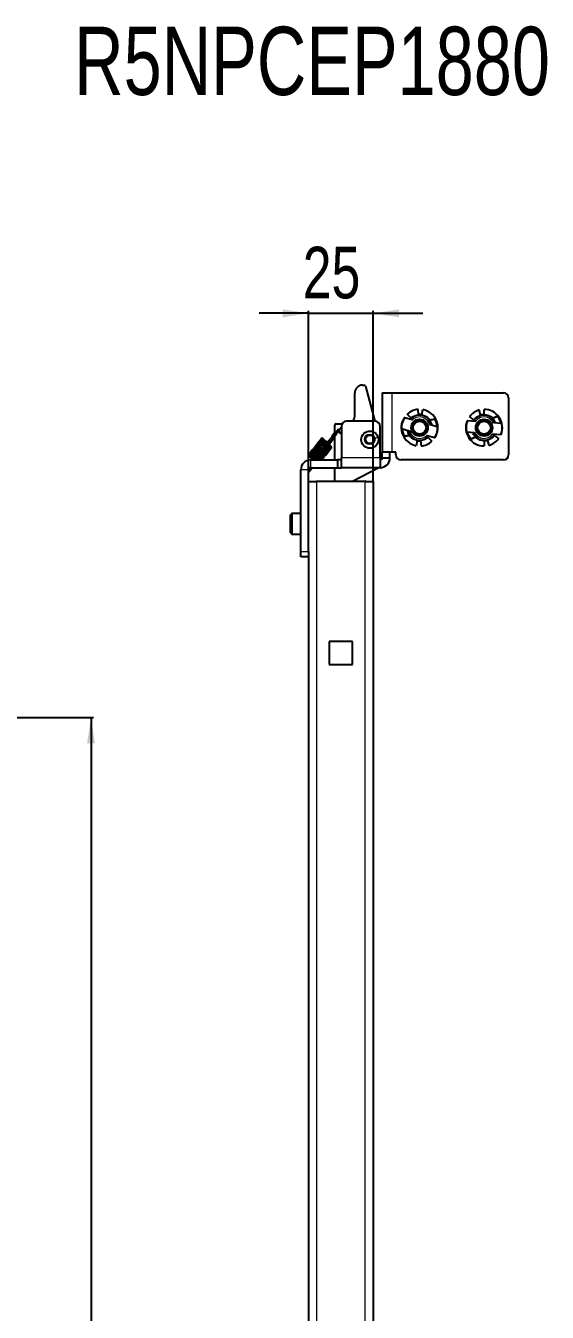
# Model space of a CAD drawing. Header units: millimetres. Extents: x -827 to 1057, y -90 to 1990.
# Drawn here: x 9.8 to 211.9, y 1491 to 1989.5 of the extents above; entities that cross this region are included whole.
import ezdxf

# ---------------------------------------------------------------- set-up
doc = ezdxf.new("R2010")
doc.units = ezdxf.units.MM
doc.layers.add('FORMAT', color=7, linetype='Continuous')
doc.styles.add('SLDTEXTSTYLE0', font='TXT', dxfattribs={"width": 0.75})
doc.dimstyles.new('SLDDIMSTYLE0', dxfattribs={"dimtxt": 20, "dimasz": 10, "dimexe": 0, "dimexo": 0.0625, "dimgap": 5, "dimtad": 2, "dimdec": 1, "dimrnd": 1e-09, "dimzin": 12, "dimdsep": 46, "dimtxsty": 'SLDTEXTSTYLE0', "dimsah": 1, "dimcen": 0.09, "dimadec": 0, "dimazin": 3, "dimtfac": 1, "dimtofl": 0, "dimtmove": 0, "dimatfit": 3, "dimfxl": 0, "dimfrac": 2, "dimtolj": 1, "dimtzin": 12, "dimarcsym": 0})
doc.dimstyles.new('SLDDIMSTYLE1', dxfattribs={"dimtxt": 20, "dimasz": 10, "dimexe": 0, "dimexo": 0.0625, "dimgap": 5, "dimtad": 2, "dimdec": 1, "dimrnd": 1e-09, "dimzin": 12, "dimdsep": 46, "dimtxsty": 'SLDTEXTSTYLE0', "dimsah": 1, "dimcen": 0.09, "dimadec": 0, "dimazin": 3, "dimtfac": 1, "dimtmove": 0, "dimatfit": 0, "dimfxl": 0, "dimfrac": 2, "dimtolj": 1, "dimtzin": 12, "dimarcsym": 0})

# ---------------------------------------------------------------- blocks, each defined once
blk = doc.blocks.new('_D_2')
at = {"layer": 'FORMAT'}
for p, q in [((-47.54, 1721.47), (36.1, 1721.47)), ((35.1, 1721.47), (35.1, 221.47)), ((-47.54, 221.47), (36.1, 221.47))]:
    blk.add_line(p, q, dxfattribs=at)
for points in [[(35.1, 1721.47), (33.57, 1711.47), (36.64, 1711.47)], [(35.1, 221.47), (36.64, 231.47), (33.57, 231.47)]]:
    blk.add_solid(points, dxfattribs=at)
at = {"layer": 'FORMAT', "insert": (9.32, 941.92), "char_height": 20, "attachment_point": 1, "rotation": 90, "style": 'SLDTEXTSTYLE0'}
blk.add_mtext('1500', dxfattribs=at)
blk = doc.blocks.new('_D_6')
at = {"layer": 'FORMAT'}
for p, q in [((119.44, 1878.09), (100.21, 1878.09)), ((119.44, 1812.98), (119.44, 1879.09)), ((119.44, 1878.09), (144.44, 1878.09)), ((144.44, 1812.98), (144.44, 1879.09)), ((144.44, 1878.09), (163.68, 1878.09))]:
    blk.add_line(p, q, dxfattribs=at)
for points in [[(119.44, 1878.09), (109.44, 1879.63), (109.44, 1876.55)], [(144.44, 1878.09), (154.44, 1876.55), (154.44, 1879.63)]]:
    blk.add_solid(points, dxfattribs=at)
at = {"layer": 'FORMAT', "insert": (117.17, 1903.87), "char_height": 20, "attachment_point": 1, "style": 'SLDTEXTSTYLE0'}
blk.add_mtext('25', dxfattribs=at)

msp = doc.modelspace()

# ---------------------------------------------------------------- linework, layer by layer
at = {"color": 7, "linetype": 'Continuous', "lineweight": 25}
for p, q in [((140.33, 1850.27), (140.95, 1850.27)), ((141.43, 1849.9), (145.1, 1836.27)), ((137.33, 1838.27), (137.33, 1847.27)), ((147.94, 1847.27), (147.94, 1824.27)), ((147.94, 1847.27), (151.74, 1847.27)), ((151.74, 1847.27), (194.94, 1847.27)), ((196.94, 1845.27), (196.94, 1823.27)), ((162.04, 1838.87), (161.88, 1840.85)), ((163.37, 1838.8), (163.74, 1840.75)), ((186.1, 1838.71), (185.58, 1840.62)), ((187.43, 1838.88), (187.42, 1840.87)), ((129.64, 1831.6), (129.64, 1834.77)), ((130.14, 1835.27), (132.41, 1835.27)), ((145.14, 1836.27), (134.14, 1836.27)), ((156.61, 1837.56), (156.49, 1837.64)), ((159.57, 1836.77), (156.56, 1837.57)), ((159.06, 1837.52), (157.69, 1839.05)), ((158.76, 1836.98), (159.2, 1837.38)), ((159.06, 1837.52), (159.2, 1837.38)), ((159.2, 1837.38), (159.67, 1836.86)), ((159.53, 1837), (159.34, 1836.83)), ((163.32, 1838.83), (162.09, 1838.89)), ((166.05, 1837.02), (165.53, 1836.55)), ((165.82, 1836.48), (165.62, 1836.44)), ((165.64, 1836.65), (165.69, 1836.66)), ((166.2, 1837.15), (166.05, 1837.02)), ((166.2, 1837.15), (166.47, 1836.83)), ((166.21, 1836.77), (168.51, 1837.26)), ((168.41, 1837.04), (166.34, 1836.59)), ((169.44, 1834.13), (166.43, 1834.93)), ((167.08, 1835.19), (166.6, 1835.05)), ((168.41, 1837.04), (168.51, 1837.26)), ((181.01, 1836.41), (180.87, 1836.46)), ((184.07, 1836.18), (180.96, 1836.41)), ((183.43, 1836.83), (181.8, 1838.07)), ((183.23, 1836.24), (183.59, 1836.71)), ((183.43, 1836.83), (183.59, 1836.71)), ((183.59, 1836.71), (184.14, 1836.29)), ((183.98, 1836.41), (183.83, 1836.2)), ((184.07, 1836.34), (183.92, 1836.19)), ((187.37, 1838.91), (186.15, 1838.74)), ((190.38, 1837.63), (189.96, 1837.07)), ((190.05, 1837.19), (190.1, 1837.21)), ((190.25, 1837.06), (190.07, 1836.99)), ((190.5, 1837.79), (190.38, 1837.63)), ((190.5, 1837.79), (190.83, 1837.52)), ((190.59, 1837.42), (192.76, 1838.33)), ((192.7, 1838.09), (190.74, 1837.27)), ((194.25, 1835.42), (191.14, 1835.65)), ((191.74, 1836.03), (191.3, 1835.8)), ((192.7, 1838.09), (192.76, 1838.33)), ((129.8, 1831.79), (127.01, 1828.26)), ((127.48, 1827.89), (130.27, 1831.42)), ((127.62, 1827.58), (129.64, 1830.31)), ((129.64, 1831.91), (128.43, 1830.37)), ((129.64, 1821.27), (129.64, 1830.63)), ((130.27, 1831.42), (130.27, 1831.42)), ((132.14, 1834.27), (132.14, 1822.07)), ((147.14, 1822.07), (147.14, 1834.27)), ((155.45, 1833.42), (158.46, 1832.61)), ((158.67, 1830.77), (156.38, 1830.28)), ((156.38, 1830.28), (156.48, 1830.51)), ((156.48, 1830.51), (158.55, 1830.95)), ((157.81, 1832.35), (158.28, 1832.5)), ((158.69, 1830.39), (158.42, 1830.72)), ((158.69, 1830.39), (158.84, 1830.53)), ((158.84, 1830.53), (159.36, 1830.99)), ((159.07, 1831.06), (159.27, 1831.1)), ((159.25, 1830.89), (159.2, 1830.88)), ((165.69, 1830.17), (165.22, 1830.69)), ((165.32, 1830.78), (168.32, 1829.97)), ((165.36, 1830.54), (165.55, 1830.72)), ((166.13, 1830.56), (165.69, 1830.17)), ((165.82, 1830.02), (165.69, 1830.17)), ((165.82, 1830.02), (167.2, 1828.5)), ((168.28, 1829.98), (168.4, 1829.91)), ((180.64, 1832.13), (183.74, 1831.89)), ((184.3, 1830.12), (182.13, 1829.22)), ((182.19, 1829.46), (184.14, 1830.28)), ((183.15, 1831.52), (183.59, 1831.75)), ((184.38, 1829.75), (184.06, 1830.02)), ((184.38, 1829.75), (184.51, 1829.91)), ((184.51, 1829.91), (184.93, 1830.47)), ((184.64, 1830.48), (184.82, 1830.56)), ((184.84, 1830.35), (184.79, 1830.33)), ((191.3, 1830.83), (190.75, 1831.26)), ((190.82, 1831.36), (193.93, 1831.13)), ((190.82, 1831.2), (190.97, 1831.35)), ((190.91, 1831.14), (191.06, 1831.34)), ((191.66, 1831.3), (191.3, 1830.83)), ((191.46, 1830.71), (191.3, 1830.83)), ((191.46, 1830.71), (193.09, 1829.47)), ((193.88, 1831.13), (194.01, 1831.08)), ((121.12, 1825.11), (121.17, 1825.06)), ((121.52, 1825.62), (121.57, 1825.57)), ((121.97, 1826.51), (121.92, 1826.47)), ((121.92, 1826.14), (121.97, 1826.08)), ((122.2, 1825.08), (122.19, 1825.2)), ((125.89, 1828.13), (126.28, 1827.82)), ((126.65, 1828.29), (126.26, 1828.6)), ((126.28, 1827.82), (126.36, 1827.76)), ((126.73, 1828.23), (126.65, 1828.29)), ((127.01, 1828.26), (127.01, 1828.26)), ((161.51, 1828.74), (161.15, 1826.79)), ((161.56, 1828.71), (162.79, 1828.65)), ((162.85, 1828.68), (163, 1826.69)), ((182.13, 1829.22), (182.19, 1829.46)), ((187.46, 1828.66), (187.47, 1826.67)), ((187.52, 1828.64), (188.74, 1828.8)), ((188.79, 1828.84), (189.31, 1826.92)), ((119.51, 1823.07), (119.55, 1823.02)), ((119.83, 1822.5), (119.87, 1822.46)), ((119.91, 1823.58), (119.96, 1823.53)), ((120.24, 1821.27), (130.64, 1821.27)), ((120.31, 1824.09), (120.36, 1824.04)), ((120.6, 1823.01), (120.59, 1823.16)), ((120.72, 1824.6), (120.76, 1824.55)), ((120.75, 1821.94), (121.13, 1821.63)), ((121, 1823.53), (120.99, 1823.67)), ((121.12, 1821.41), (121.25, 1821.31)), ((121.13, 1821.63), (121.21, 1821.57)), ((121.25, 1821.29), (121.23, 1821.27)), ((121.4, 1824.05), (121.39, 1824.18)), ((121.8, 1824.56), (121.79, 1824.69)), ((121.86, 1821.27), (121.88, 1821.43)), ((130.64, 1821.27), (130.64, 1818.27)), ((132.14, 1821.27), (130.64, 1821.27)), ((132.14, 1818.27), (132.14, 1822.07)), ((147.14, 1822.07), (147.14, 1818.27)), ((151.74, 1824.27), (147.94, 1824.27)), ((147.94, 1822.07), (147.94, 1824.27)), ((147.94, 1822.07), (150.94, 1822.07)), ((150.94, 1822.07), (150.94, 1824.27)), ((153.24, 1824.27), (151.74, 1824.27)), ((153.24, 1823.27), (153.24, 1824.27)), ((194.94, 1821.27), (155.24, 1821.27)), ((116.44, 1785.77), (116.44, 1817.47)), ((119.44, 1785.77), (119.44, 1817.47)), ((119.44, 1816.51), (119.56, 1816.66)), ((119.97, 1818.22), (119.45, 1817.52)), ((119.51, 1817.79), (119.77, 1818.11)), ((119.56, 1816.66), (120.75, 1818.26)), ((119.56, 1816.66), (119.56, 1816.66)), ((120.24, 1818.27), (130.64, 1818.27)), ((129.64, 1812.97), (129.64, 1818.27)), ((130.64, 1818.27), (132.14, 1818.27)), ((147.14, 1818.27), (132.14, 1818.27)), ((146.64, 1818.27), (136.41, 1812.97)), ((119.44, 1812.97), (122.54, 1812.97)), ((122.54, 1812.98), (122.3, 1812.97)), ((122.54, 1812.98), (129.64, 1812.98)), ((141.34, 1812.97), (122.54, 1812.97)), ((136.43, 1812.98), (141.34, 1812.98)), ((141.34, 1812.97), (144.44, 1812.97)), ((144.44, 1812.97), (144.44, 141.35)), ((112.94, 1800.47), (112.44, 1799.97)), ((112.44, 1792.97), (112.44, 1799.97)), ((116.44, 1800.47), (112.94, 1800.47)), ((112.94, 1800.47), (112.94, 1792.47)), ((112.44, 1792.97), (112.94, 1792.47)), ((112.94, 1792.47), (116.44, 1792.47)), ((116.44, 1783.77), (116.44, 1785.77)), ((119.44, 1785.77), (119.44, 1783.77)), ((119.44, 1783.77), (116.44, 1783.77)), ((119.44, 1783.77), (119.44, 148.97)), ((136.44, 1750.97), (127.44, 1750.97)), ((127.44, 1750.97), (127.44, 1741.97)), ((136.44, 1741.97), (136.44, 1750.97)), ((127.44, 1741.97), (136.44, 1741.97))]:
    msp.add_line(p, q, dxfattribs=at)
at = {"color": 8, "linetype": 'Continuous', "lineweight": 18}
for p, q in [((151.74, 1847.27), (151.74, 1824.27)), ((129.8, 1831.79), (129.8, 1831.79)), ((145, 1829.7), (146.31, 1830.11)), ((120.24, 1818.27), (120.24, 1821.27)), ((147.14, 1822.07), (132.14, 1822.07)), ((119.44, 1817.47), (116.44, 1817.47)), ((122.54, 1812.97), (122.54, 1812.98)), ((122.54, 1812.97), (122.54, 153.6)), ((141.34, 1812.97), (141.34, 1812.98)), ((141.34, 138.45), (141.34, 1812.97)), ((116.44, 1785.77), (119.44, 1785.77))]:
    msp.add_line(p, q, dxfattribs=at)
at = {"color": 7, "linetype": 'Continuous', "lineweight": 25, "flags": 128}
for points in [[(125.89, 1828.13), (125.89, 1828.16), (125.91, 1828.22), (125.96, 1828.3), (126.03, 1828.4), (126.1, 1828.48), (126.17, 1828.55), (126.23, 1828.59), (126.26, 1828.6), (126.26, 1828.6)], [(120.74, 1818.27), (120.75, 1818.27), (120.73, 1818.27)]]:
    msp.add_lwpolyline(points, dxfattribs=at)
at = {"color": 8, "linetype": 'Continuous', "lineweight": 18, "flags": 128}
for points in [[(126.28, 1827.82), (126.28, 1827.82), (126.3, 1827.83), (126.34, 1827.88), (126.4, 1827.96), (126.47, 1828.05), (126.54, 1828.14), (126.6, 1828.22), (126.64, 1828.27), (126.65, 1828.29)], [(121.25, 1821.29), (121.25, 1821.29), (121.27, 1821.27)]]:
    msp.add_lwpolyline(points, dxfattribs=at)
at = {"color": 7, "linetype": 'Continuous', "lineweight": 25}
for centre, radius in [((162.44, 1833.77), 3.25), ((162.44, 1833.77), 3), ((162.44, 1833.77), 2.5), ((187.44, 1833.77), 3.25), ((187.44, 1833.77), 3), ((187.44, 1833.77), 2.5), ((143.16, 1829.12), 3.3), ((143.14, 1829.27), 1.9), ((143.14, 1829.27), 1.61)]:
    msp.add_circle(centre, radius, dxfattribs=at)
for centre, radius, start, end in [((140.33, 1847.27), 3, 90, 180), ((140.95, 1849.77), 0.5, 15.0795, 90), ((194.94, 1845.27), 2, 0, 90), ((162.44, 1833.77), 7.1, 94.5192, 132.0192), ((162.44, 1833.77), 7.1, 327.0192, 79.5192), ((187.44, 1833.77), 7.1, 105.2121, 142.7121), ((187.44, 1833.77), 7.1, 337.7121, 90.2121), ((130.14, 1834.77), 0.5, 90, 180), ((134.14, 1834.27), 2, 90, 180), ((134.33, 1838.27), 3, 318.1897, 0), ((145.14, 1834.27), 2, 0, 90), ((162.44, 1833.77), 7.1, 147.0192, 259.5192), ((162.44, 1833.77), 7, 147.1321, 182.9064), ((162.44, 1833.77), 4.85, 42.0192, 132.0192), ((162.44, 1833.77), 4.15, 132.0192, 133.8162), ((162.44, 1833.77), 4.15, 16.2223, 42.0192), ((162.44, 1833.77), 6.8, 3.4511, 28.6836), ((162.44, 1833.77), 7, 2.9064, 29.9064), ((187.44, 1833.77), 7.1, 157.7121, 270.2121), ((187.44, 1833.77), 7, 157.825, 193.5992), ((187.44, 1833.77), 4.85, 52.7121, 142.7121), ((187.44, 1833.77), 4.15, 142.7121, 144.5091), ((187.44, 1833.77), 4.15, 26.9151, 52.7121), ((187.44, 1833.77), 6.8, 14.1439, 39.3765), ((187.44, 1833.77), 7, 13.5992, 40.5992), ((187.44, 1833.77), 7, 337.825, 13.5992), ((131.05, 1833.46), 4.05, 229.7314, 232.4533), ((132.39, 1832.52), 1.25, 180, 258.463), ((132.39, 1832.52), 1.25, 101.537, 137.2226), ((162.44, 1833.77), 7, 182.9064, 209.9064), ((162.44, 1833.77), 6.8, 183.4511, 208.6836), ((162.44, 1833.77), 4.15, 196.2223, 222.0192), ((162.44, 1833.77), 4.85, 222.0192, 312.0192), ((162.44, 1833.77), 4.15, 312.0192, 313.8162), ((162.44, 1833.77), 7, 327.1321, 2.9064), ((187.44, 1833.77), 7, 193.5992, 220.5992), ((187.44, 1833.77), 6.8, 194.1439, 219.3765), ((187.44, 1833.77), 4.15, 206.9151, 232.7121), ((187.44, 1833.77), 4.85, 232.7121, 322.7121), ((187.44, 1833.77), 4.15, 322.7121, 324.5091), ((162.44, 1833.77), 7.1, 274.5192, 312.0192), ((187.44, 1833.77), 7.1, 285.2121, 322.7121), ((120.24, 1817.47), 3.8, 90, 180), ((147.14, 1822.07), 3.8, 270, 0), ((147.14, 1822.07), 0.8, 270, 0), ((155.24, 1823.27), 2, 180, 270), ((194.94, 1823.27), 2, 270, 0), ((120.24, 1817.47), 0.8, 90, 180), ((141.34, 1809.88), 3.1, 85.3967, 90)]:
    msp.add_arc(centre, radius, start, end, dxfattribs=at)
at = {"color": 8, "linetype": 'Continuous', "lineweight": 18}
for centre, radius, start, end in [((162.44, 1833.77), 5.05, 94.5192, 132.0192), ((162.44, 1833.77), 4.15, 42.0192, 132.0192), ((162.44, 1833.77), 5.05, 42.0192, 79.5192), ((187.44, 1833.77), 5.05, 105.2121, 142.7121), ((187.44, 1833.77), 4.15, 52.7121, 142.7121), ((187.44, 1833.77), 5.05, 52.7121, 90.2121), ((140.85, 1845.29), 17.44, 230.7113, 232.6809), ((162.44, 1833.77), 5.05, 222.0192, 259.5192), ((162.44, 1833.77), 4.15, 222.0192, 312.0192), ((162.44, 1833.77), 5.05, 274.5192, 312.0192), ((187.44, 1833.77), 5.05, 232.7121, 270.2121), ((187.44, 1833.77), 4.15, 232.7121, 322.7121), ((187.44, 1833.77), 5.05, 285.2121, 322.7121), ((122.16, 1826.32), 0.295, 115.8344, 267.3472), ((124.37, 1829.71), 2.78, 315.5111, 327.8892), ((137.92, 1841.59), 17.22, 230.7026, 232.6978), ((133.17, 1835.52), 9.69, 233.0415, 235.052), ((120.15, 1822.67), 1.43, 313.3522, 323.8809), ((120.22, 1822.62), 1.45, 313.3721, 323.9619), ((121.1, 1818.94), 2.75, 233.1851, 236.0311)]:
    msp.add_arc(centre, radius, start, end, dxfattribs=at)
at = {"color": 7, "linetype": 'Continuous', "lineweight": 25}
for points, knots in [([(161.89, 1838.59), (161.93, 1838.73), (161.98, 1838.91), (162.08, 1838.84), (162.09, 1838.83)], [0, 0, 0, 0, 0.832234, 1, 1, 1, 1]), ([(163.49, 1838.51), (163.47, 1838.65), (163.44, 1838.83), (163.34, 1838.78), (163.32, 1838.77)], [0, 0, 0, 0, 0.832234, 1, 1, 1, 1]), ([(165.68, 1836.68), (165.9, 1836.4), (166.29, 1835.9), (166.51, 1835.31), (166.6, 1835.05)], [0, 0, 0, 0, 0.5597848, 1, 1, 1, 1]), ([(166.05, 1837.02), (166.29, 1836.7), (166.71, 1836.14), (166.97, 1835.48), (167.08, 1835.19)], [0, 0, 0, 0, 0.559866, 1, 1, 1, 1]), ([(186.01, 1838.41), (186.02, 1838.55), (186.04, 1838.73), (186.14, 1838.69), (186.16, 1838.68)], [0, 0, 0, 0, 0.832234, 1, 1, 1, 1]), ([(187.6, 1838.62), (187.54, 1838.76), (187.48, 1838.93), (187.39, 1838.86), (187.38, 1838.85)], [0, 0, 0, 0, 0.832234, 1, 1, 1, 1]), ([(190.08, 1837.23), (190.35, 1837), (190.83, 1836.58), (191.15, 1836.03), (191.3, 1835.8)], [0, 0, 0, 0, 0.559785, 1, 1, 1, 1]), ([(190.38, 1837.63), (190.68, 1837.37), (191.2, 1836.89), (191.57, 1836.29), (191.74, 1836.03)], [0, 0, 0, 0, 0.559866, 1, 1, 1, 1]), ([(130.95, 1833.33), (130.93, 1833.3), (130.85, 1833.18), (130.58, 1832.81), (130.2, 1832.3), (129.91, 1831.94), (129.8, 1831.79)], [0, 0, 0, 0, 0.120445, 0.428404, 0.764758, 1, 1, 1, 1]), ([(130.27, 1831.42), (130.36, 1831.53), (130.62, 1831.86), (131.02, 1832.4), (131.39, 1832.91), (131.55, 1833.14), (131.6, 1833.26), (131.63, 1833.32), (131.64, 1833.4), (131.63, 1833.46), (131.62, 1833.48)], [0, 0, 0, 0, 0.122972, 0.357795, 0.597296, 0.840144, 0.906241, 0.947144, 0.977555, 1, 1, 1, 1]), ([(158.84, 1830.53), (158.6, 1830.84), (158.17, 1831.4), (157.92, 1832.06), (157.81, 1832.35)], [0, 0, 0, 0, 0.559866, 1, 1, 1, 1]), ([(159.21, 1830.86), (158.99, 1831.14), (158.6, 1831.64), (158.38, 1832.24), (158.28, 1832.5)], [0, 0, 0, 0, 0.559785, 1, 1, 1, 1]), ([(184.51, 1829.91), (184.21, 1830.18), (183.69, 1830.65), (183.31, 1831.25), (183.15, 1831.52)], [0, 0, 0, 0, 0.559866, 1, 1, 1, 1]), ([(184.81, 1830.31), (184.54, 1830.55), (184.06, 1830.97), (183.74, 1831.51), (183.59, 1831.75)], [0, 0, 0, 0, 0.559785, 1, 1, 1, 1]), ([(124.71, 1822.59), (124.68, 1822.61), (124.62, 1822.63), (124.42, 1822.75), (124.18, 1822.92), (123.85, 1823.15), (123.46, 1823.42), (122.98, 1823.76), (122.43, 1824.16), (121.86, 1824.52), (121.37, 1824.79), (121.01, 1824.96), (120.75, 1825.04), (120.72, 1824.98), (120.71, 1824.94)], [0, 0, 0, 0, 0.072026, 0.141707, 0.206067, 0.263346, 0.353545, 0.419675, 0.508183, 0.632643, 0.707056, 0.793431, 0.891842, 1, 1, 1, 1]), ([(125.11, 1823.1), (125.08, 1823.12), (125.03, 1823.14), (124.83, 1823.26), (124.58, 1823.43), (124.25, 1823.65), (123.86, 1823.93), (123.39, 1824.27), (122.84, 1824.66), (122.26, 1825.03), (121.77, 1825.3), (121.42, 1825.47), (121.15, 1825.55), (121.13, 1825.49), (121.11, 1825.45)], [0, 0, 0, 0, 0.07143, 0.141083, 0.205433, 0.262714, 0.352938, 0.419034, 0.50752, 0.631991, 0.706407, 0.792746, 0.891142, 1, 1, 1, 1]), ([(121.39, 1824.89), (121.4, 1824.89), (121.49, 1824.82), (121.65, 1824.75), (121.79, 1824.69)], [0, 0, 0, 0, 0.062662, 1, 1, 1, 1]), ([(125.51, 1823.61), (125.48, 1823.63), (125.43, 1823.65), (125.23, 1823.77), (124.99, 1823.93), (124.66, 1824.16), (124.27, 1824.44), (123.8, 1824.78), (123.24, 1825.17), (122.67, 1825.54), (122.18, 1825.81), (121.82, 1825.97), (121.55, 1826.06), (121.53, 1826), (121.52, 1825.96)], [0, 0, 0, 0, 0.070834, 0.14046, 0.204799, 0.262083, 0.352331, 0.418393, 0.506857, 0.631338, 0.705759, 0.792061, 0.890442, 1, 1, 1, 1]), ([(121.54, 1825.59), (121.62, 1825.52), (121.78, 1825.39), (122.06, 1825.26), (122.19, 1825.2)], [0, 0, 0, 0, 0.505287, 1, 1, 1, 1]), ([(121.61, 1825.12), (121.58, 1825.08), (121.53, 1825.02), (121.73, 1824.73), (122.08, 1824.47), (122.53, 1824.15), (123.06, 1823.77), (123.59, 1823.39), (124.06, 1823.06), (124.42, 1822.82), (124.71, 1822.63), (124.81, 1822.58), (124.85, 1822.56)], [0, 0, 0, 0, 0.1439216, 0.2631249, 0.3582809, 0.4318714, 0.5253369, 0.6476999, 0.7233932, 0.8095128, 0.9034626, 1, 1, 1, 1]), ([(121.94, 1826.1), (122.02, 1826.03), (122.19, 1825.9), (122.58, 1825.73), (123, 1825.51), (123.31, 1825.33), (123.47, 1825.24)], [0, 0, 0, 0, 0.25864, 0.513489, 0.757273, 1, 1, 1, 1]), ([(122.34, 1826.55), (122.32, 1826.57), (122.28, 1826.6), (122.21, 1826.62), (122.15, 1826.62), (122.07, 1826.6), (122, 1826.57), (121.97, 1826.54), (121.96, 1826.53)], [0, 0, 0, 0, 0.16821, 0.334597, 0.492682, 0.639712, 0.895455, 1, 1, 1, 1]), ([(122, 1825.47), (122.04, 1825.39), (122.13, 1825.25), (122.49, 1824.97), (122.93, 1824.66), (123.46, 1824.28), (124, 1823.9), (124.46, 1823.57), (124.82, 1823.33), (125.12, 1823.14), (125.21, 1823.09), (125.26, 1823.07)], [0, 0, 0, 0, 0.137088, 0.248655, 0.334921, 0.444456, 0.587859, 0.676604, 0.777548, 0.88764, 1, 1, 1, 1]), ([(122.63, 1826.36), (122.57, 1826.42), (122.43, 1826.55), (122.2, 1826.63), (122.09, 1826.6), (122.03, 1826.58)], [0, 0, 0, 0, 0.263202, 0.622339, 1, 1, 1, 1]), ([(122.28, 1826.03), (122.24, 1826.01), (122.15, 1825.96), (122.25, 1825.97), (122.56, 1825.9), (123.05, 1825.71), (123.46, 1825.5), (123.68, 1825.39)], [0, 0, 0, 0, 0.186775, 0.339781, 0.529853, 0.7504, 1, 1, 1, 1]), ([(123.03, 1826.87), (122.97, 1826.93), (122.83, 1827.06), (122.58, 1827.14), (122.39, 1827.11), (122.31, 1826.99), (122.28, 1826.76), (122.42, 1826.59), (122.5, 1826.49)], [0, 0, 0, 0, 0.119412, 0.284052, 0.513532, 0.635931, 0.769152, 1, 1, 1, 1]), ([(122.59, 1825.69), (122.59, 1825.7), (122.58, 1825.81), (122.56, 1825.94), (122.54, 1826.07)], [0, 0, 0, 0, 0.071377, 1, 1, 1, 1]), ([(122.61, 1826.48), (122.63, 1826.47), (122.67, 1826.47), (122.97, 1826.41), (123.46, 1826.22), (123.86, 1826.01), (124.08, 1825.9)], [0, 0, 0, 0, 0.147088, 0.393301, 0.678923, 1, 1, 1, 1]), ([(123.44, 1827.38), (123.38, 1827.44), (123.23, 1827.57), (122.98, 1827.65), (122.79, 1827.62), (122.71, 1827.5), (122.68, 1827.27), (122.81, 1827.11), (122.89, 1827.02)], [0, 0, 0, 0, 0.121175, 0.288044, 0.520616, 0.644684, 0.779737, 1, 1, 1, 1]), ([(123.02, 1826.98), (123.03, 1826.98), (123.07, 1826.98), (123.37, 1826.92), (123.86, 1826.72), (124.27, 1826.52), (124.48, 1826.41)], [0, 0, 0, 0, 0.148028, 0.394639, 0.680654, 1, 1, 1, 1]), ([(123.84, 1827.89), (123.78, 1827.95), (123.64, 1828.08), (123.39, 1828.16), (123.2, 1828.13), (123.11, 1828.01), (123.08, 1827.79), (123.21, 1827.64), (123.28, 1827.55)], [0, 0, 0, 0, 0.122989, 0.292154, 0.527908, 0.653694, 0.790632, 1, 1, 1, 1]), ([(123.42, 1827.49), (123.44, 1827.49), (123.48, 1827.49), (123.78, 1827.43), (124.27, 1827.23), (124.67, 1827.03), (124.88, 1826.92)], [0, 0, 0, 0, 0.148432, 0.395597, 0.682188, 1, 1, 1, 1]), ([(123.47, 1825.07), (123.7, 1824.91), (124.12, 1824.6), (124.71, 1824.19), (125.15, 1823.89), (125.53, 1823.66), (125.76, 1823.55), (125.94, 1823.58), (126.04, 1823.65), (126.11, 1823.77), (126.1, 1823.93), (126.04, 1824.06), (125.9, 1824.2), (125.9, 1824.2)], [0, 0, 0, 0, 0.1525048, 0.2952884, 0.4165152, 0.5174099, 0.6721151, 0.7243069, 0.7585292, 0.7893918, 0.8409347, 0.9962497, 1, 1, 1, 1]), ([(124.25, 1828.4), (124.19, 1828.45), (124.04, 1828.58), (123.79, 1828.67), (123.6, 1828.64), (123.52, 1828.52), (123.49, 1828.31), (123.6, 1828.16), (123.67, 1828.08)], [0, 0, 0, 0, 0.124856, 0.296386, 0.535417, 0.662971, 0.801849, 1, 1, 1, 1]), ([(123.83, 1828), (123.84, 1828), (123.88, 1828), (124.19, 1827.94), (124.67, 1827.74), (125.08, 1827.54), (125.29, 1827.43)], [0, 0, 0, 0, 0.148836, 0.396558, 0.683727, 1, 1, 1, 1]), ([(125.44, 1823.86), (125.45, 1823.85), (125.48, 1823.83), (125.5, 1823.9), (125.67, 1824.13), (125.55, 1824.29), (125.33, 1824.47), (125.01, 1824.71), (124.67, 1824.95), (124.27, 1825.23), (123.99, 1825.44), (123.85, 1825.54)], [0, 0, 0, 0, 0.035562, 0.09881, 0.329816, 0.437498, 0.580318, 0.670321, 0.772799, 0.885517, 1, 1, 1, 1]), ([(123.88, 1825.58), (124.1, 1825.42), (124.53, 1825.11), (125.11, 1824.7), (125.55, 1824.4), (125.93, 1824.17), (126.17, 1824.06), (126.34, 1824.09), (126.44, 1824.16), (126.51, 1824.28), (126.51, 1824.45), (126.45, 1824.57), (126.31, 1824.71), (126.3, 1824.71)], [0, 0, 0, 0, 0.153363, 0.296153, 0.417346, 0.518269, 0.67301, 0.725203, 0.759423, 0.790284, 0.841817, 0.997129, 1, 1, 1, 1]), ([(125.39, 1828.09), (125.2, 1828.34), (124.9, 1828.72), (124.5, 1829.06), (124.2, 1829.18), (124, 1829.15), (123.92, 1829.03), (123.89, 1828.79), (124.03, 1828.61), (124.13, 1828.5)], [0, 0, 0, 0, 0.254321, 0.402331, 0.510907, 0.662194, 0.742939, 0.830862, 1, 1, 1, 1]), ([(124.23, 1828.51), (124.25, 1828.51), (124.29, 1828.5), (124.59, 1828.44), (125.08, 1828.25), (125.48, 1828.05), (125.69, 1827.94)], [0, 0, 0, 0, 0.149242, 0.397523, 0.685271, 1, 1, 1, 1]), ([(125.87, 1824.35), (125.88, 1824.36), (125.92, 1824.39), (126.07, 1824.65), (125.96, 1824.79), (125.73, 1824.98), (125.41, 1825.21), (125.07, 1825.46), (124.67, 1825.74), (124.39, 1825.94), (124.25, 1826.05)], [0, 0, 0, 0, 0.06549, 0.304753, 0.416324, 0.564262, 0.657467, 0.763613, 0.880393, 1, 1, 1, 1]), ([(124.28, 1826.09), (124.5, 1825.93), (124.93, 1825.62), (125.52, 1825.21), (125.96, 1824.91), (126.34, 1824.67), (126.57, 1824.57), (126.75, 1824.6), (126.85, 1824.67), (126.92, 1824.79), (126.91, 1824.96), (126.85, 1825.08), (126.71, 1825.22), (126.71, 1825.22)], [0, 0, 0, 0, 0.154222, 0.297017, 0.418176, 0.519128, 0.673905, 0.726098, 0.760317, 0.791174, 0.842698, 0.998007, 1, 1, 1, 1]), ([(125.93, 1828.43), (125.7, 1828.74), (125.35, 1829.19), (124.9, 1829.57), (124.6, 1829.69), (124.41, 1829.66), (124.32, 1829.54), (124.29, 1829.3), (124.44, 1829.12), (124.53, 1829.01)], [0, 0, 0, 0, 0.298435, 0.437746, 0.539892, 0.682205, 0.758172, 0.840902, 1, 1, 1, 1]), ([(124.62, 1829.03), (124.62, 1829.03), (124.59, 1829.01), (124.7, 1829.02), (124.99, 1828.95), (125.32, 1828.83), (125.52, 1828.73), (125.54, 1828.72)], [0, 0, 0, 0, 0.021612, 0.277034, 0.594005, 0.961278, 1, 1, 1, 1]), ([(124.68, 1826.6), (124.91, 1826.43), (125.34, 1826.12), (125.93, 1825.71), (126.36, 1825.42), (126.74, 1825.18), (126.97, 1825.08), (127.15, 1825.11), (127.25, 1825.18), (127.32, 1825.3), (127.31, 1825.47), (127.25, 1825.59), (127.11, 1825.73), (127.11, 1825.73)], [0, 0, 0, 0, 0.15508, 0.29788, 0.419005, 0.519987, 0.674799, 0.726992, 0.761209, 0.792065, 0.843578, 0.998885, 1, 1, 1, 1]), ([(125.09, 1827.11), (125.31, 1826.94), (125.75, 1826.63), (126.33, 1826.22), (126.77, 1825.92), (127.15, 1825.69), (127.38, 1825.59), (127.55, 1825.62), (127.65, 1825.69), (127.72, 1825.81), (127.71, 1825.98), (127.65, 1826.1), (127.52, 1826.24), (127.52, 1826.24)], [0, 0, 0, 0, 0.155938, 0.298743, 0.419834, 0.520845, 0.675692, 0.727886, 0.762101, 0.792954, 0.844457, 0.999762, 1, 1, 1, 1]), ([(125.49, 1827.62), (125.72, 1827.45), (126.15, 1827.14), (126.74, 1826.73), (127.18, 1826.43), (127.55, 1826.2), (127.78, 1826.1), (127.96, 1826.13), (128.06, 1826.2), (128.12, 1826.32), (128.12, 1826.49), (127.94, 1826.74), (127.53, 1827.14), (127.17, 1827.47), (127, 1827.61)], [0, 0, 0, 0, 0.120536, 0.230319, 0.323379, 0.401055, 0.520119, 0.560242, 0.586543, 0.610259, 0.649844, 0.769232, 0.897485, 1, 1, 1, 1]), ([(126.14, 1828.36), (126.02, 1828.47), (125.82, 1828.64), (125.65, 1828.79), (125.58, 1828.86)], [0, 0, 0, 0, 0.595665, 1, 1, 1, 1]), ([(127.62, 1826.73), (127.61, 1826.76), (127.57, 1826.84), (127.35, 1827.02), (127.04, 1827.24), (126.7, 1827.49), (126.29, 1827.78), (126.01, 1827.98), (125.86, 1828.09)], [0, 0, 0, 0, 0.134267, 0.352185, 0.489336, 0.645657, 0.817803, 1, 1, 1, 1]), ([(126.36, 1827.76), (126.44, 1827.7), (126.62, 1827.6), (126.93, 1827.57), (127.22, 1827.65), (127.4, 1827.79), (127.47, 1827.88), (127.48, 1827.89)], [0, 0, 0, 0, 0.241852, 0.482958, 0.724075, 0.954441, 1, 1, 1, 1]), ([(126.5, 1824.38), (126.51, 1824.38), (126.68, 1824.28), (126.83, 1824.23), (127.01, 1824.26), (127.11, 1824.33), (127.17, 1824.46), (127.17, 1824.62), (127.05, 1824.76), (126.96, 1824.87)], [0, 0, 0, 0, 0.0193832, 0.3374805, 0.4454277, 0.5168331, 0.5810623, 0.6863498, 1, 1, 1, 1]), ([(127.01, 1828.26), (126.99, 1828.24), (126.96, 1828.21), (126.88, 1828.18), (126.81, 1828.19), (126.76, 1828.21), (126.73, 1828.23), (126.73, 1828.23)], [0, 0, 0, 0, 0.241711, 0.48172, 0.722059, 0.953296, 1, 1, 1, 1]), ([(126.9, 1824.9), (126.9, 1824.89), (127.07, 1824.8), (127.22, 1824.75), (127.4, 1824.78), (127.5, 1824.85), (127.56, 1824.98), (127.56, 1825.14), (127.44, 1825.29), (127.35, 1825.39)], [0, 0, 0, 0, 0.011955, 0.333103, 0.442062, 0.514132, 0.578957, 0.68521, 1, 1, 1, 1]), ([(127.3, 1825.41), (127.3, 1825.41), (127.46, 1825.32), (127.61, 1825.27), (127.78, 1825.3), (127.88, 1825.38), (127.95, 1825.5), (127.94, 1825.67), (127.82, 1825.81), (127.74, 1825.92)], [0, 0, 0, 0, 0.004376, 0.328637, 0.438627, 0.511376, 0.576808, 0.684045, 1, 1, 1, 1]), ([(127.31, 1827.33), (127.33, 1827.34), (127.44, 1827.37), (127.54, 1827.47), (127.61, 1827.56), (127.62, 1827.58)], [0, 0, 0, 0, 0.133594, 0.857024, 1, 1, 1, 1]), ([(127.69, 1825.93), (127.82, 1825.87), (128, 1825.79), (128.17, 1825.83), (128.27, 1825.9), (128.33, 1826.02), (128.32, 1826.19), (128.22, 1826.36), (128.01, 1826.55), (127.95, 1826.6)], [0, 0, 0, 0, 0.2874503, 0.3849323, 0.4494039, 0.5073901, 0.6024128, 0.8861418, 1, 1, 1, 1]), ([(161.4, 1829.04), (161.42, 1828.89), (161.45, 1828.71), (161.55, 1828.77), (161.57, 1828.77)], [0, 0, 0, 0, 0.832234, 1, 1, 1, 1]), ([(162.99, 1828.95), (162.95, 1828.81), (162.91, 1828.64), (162.81, 1828.7), (162.8, 1828.71)], [0, 0, 0, 0, 0.832234, 1, 1, 1, 1]), ([(187.29, 1828.92), (187.35, 1828.79), (187.41, 1828.62), (187.5, 1828.69), (187.51, 1828.7)], [0, 0, 0, 0, 0.8322341, 1, 1, 1, 1]), ([(188.88, 1829.14), (188.87, 1828.99), (188.85, 1828.81), (188.75, 1828.86), (188.73, 1828.86)], [0, 0, 0, 0, 0.832234, 1, 1, 1, 1]), ([(123.15, 1821.27), (123.08, 1821.31), (122.95, 1821.4), (122.63, 1821.62), (122.24, 1821.9), (121.76, 1822.24), (121.21, 1822.63), (120.64, 1823), (120.15, 1823.27), (119.8, 1823.43), (119.54, 1823.51), (119.51, 1823.45), (119.5, 1823.41)], [0, 0, 0, 0, 0.062108, 0.129924, 0.236653, 0.315079, 0.419967, 0.567307, 0.655413, 0.757825, 0.874412, 1, 1, 1, 1]), ([(119.53, 1823.04), (119.61, 1822.97), (119.77, 1822.83), (120.05, 1822.71), (120.19, 1822.64)], [0, 0, 0, 0, 0.5131341, 1, 1, 1, 1]), ([(119.85, 1822.47), (119.93, 1822.41), (120.1, 1822.27), (120.39, 1822.16), (120.53, 1822.1)], [0, 0, 0, 0, 0.512882, 1, 1, 1, 1]), ([(123.9, 1821.57), (123.87, 1821.59), (123.81, 1821.61), (123.61, 1821.74), (123.37, 1821.9), (123.03, 1822.13), (122.65, 1822.41), (122.17, 1822.75), (121.62, 1823.14), (121.05, 1823.51), (120.56, 1823.78), (120.2, 1823.94), (119.94, 1824.02), (119.92, 1823.96), (119.91, 1823.92)], [0, 0, 0, 0, 0.073219, 0.142955, 0.207336, 0.264609, 0.354761, 0.420957, 0.509511, 0.633948, 0.708354, 0.794802, 0.893243, 1, 1, 1, 1]), ([(119.97, 1822.94), (119.97, 1822.94), (119.96, 1822.9), (120.12, 1822.69), (120.45, 1822.44), (120.9, 1822.12), (121.43, 1821.75), (121.9, 1821.41), (122.15, 1821.23), (122.2, 1821.19)], [0, 0, 0, 0, 0.0127348, 0.2317906, 0.406235, 0.5412368, 0.712882, 0.9376026, 1, 1, 1, 1]), ([(120.29, 1822.39), (120.29, 1822.38), (120.28, 1822.34), (120.44, 1822.15), (120.78, 1821.9), (121.09, 1821.69), (121.25, 1821.59), (121.27, 1821.57)], [0, 0, 0, 0, 0.015317, 0.405251, 0.715817, 0.956158, 1, 1, 1, 1]), ([(124.3, 1822.08), (124.28, 1822.1), (124.22, 1822.12), (124.02, 1822.25), (123.77, 1822.41), (123.44, 1822.64), (123.05, 1822.91), (122.58, 1823.26), (122.02, 1823.65), (121.45, 1824.01), (120.96, 1824.28), (120.61, 1824.45), (120.34, 1824.53), (120.32, 1824.47), (120.31, 1824.43)], [0, 0, 0, 0, 0.072622, 0.142331, 0.206702, 0.263977, 0.354153, 0.420316, 0.508847, 0.633296, 0.707705, 0.794116, 0.892543, 1, 1, 1, 1]), ([(120.33, 1824.06), (120.41, 1823.99), (120.57, 1823.86), (120.85, 1823.73), (120.99, 1823.67)], [0, 0, 0, 0, 0.510022, 1, 1, 1, 1]), ([(120.4, 1823.59), (120.37, 1823.55), (120.32, 1823.49), (120.52, 1823.21), (120.86, 1822.94), (121.31, 1822.63), (121.83, 1822.25), (122.37, 1821.86), (122.83, 1821.54), (123.09, 1821.37), (123.18, 1821.31), (123.18, 1821.31)], [0, 0, 0, 0, 0.175544, 0.32281, 0.440155, 0.530953, 0.646365, 0.797463, 0.890809, 0.997094, 1, 1, 1, 1]), ([(120.8, 1824.1), (120.77, 1824.06), (120.73, 1824), (120.92, 1823.72), (121.27, 1823.45), (121.71, 1823.14), (122.24, 1822.76), (122.78, 1822.37), (123.25, 1822.04), (123.61, 1821.8), (123.91, 1821.61), (124, 1821.56), (124.05, 1821.54)], [0, 0, 0, 0, 0.14275, 0.261994, 0.357066, 0.430618, 0.524085, 0.646449, 0.722078, 0.808168, 0.902138, 1, 1, 1, 1]), ([(120.99, 1824.38), (121, 1824.38), (121.09, 1824.3), (121.24, 1824.24), (121.39, 1824.18)], [0, 0, 0, 0, 0.062159, 1, 1, 1, 1]), ([(121.2, 1824.61), (121.18, 1824.57), (121.13, 1824.51), (121.33, 1824.23), (121.67, 1823.96), (122.12, 1823.64), (122.65, 1823.27), (123.18, 1822.88), (123.65, 1822.55), (124.01, 1822.31), (124.31, 1822.12), (124.4, 1822.07), (124.45, 1822.05)], [0, 0, 0, 0, 0.143336, 0.262559, 0.357673, 0.431245, 0.524711, 0.647074, 0.722736, 0.80884, 0.9028, 1, 1, 1, 1]), ([(121.21, 1821.57), (121.23, 1821.55), (121.27, 1821.52), (121.29, 1821.44), (121.29, 1821.37), (121.27, 1821.32), (121.25, 1821.29), (121.25, 1821.29)], [0, 0, 0, 0, 0.241895, 0.484471, 0.726557, 0.955709, 1, 1, 1, 1]), ([(124.05, 1821.25), (124.02, 1821.27), (123.96, 1821.3), (123.86, 1821.37), (123.81, 1821.39)], [0, 0, 0, 0, 0.542527, 1, 1, 1, 1]), ([(123.82, 1821.6), (123.84, 1821.59), (123.89, 1821.58), (123.92, 1821.56), (123.94, 1821.55)], [0, 0, 0, 0, 0.459115, 1, 1, 1, 1]), ([(124.04, 1821.27), (124.03, 1821.31), (124.02, 1821.39), (123.91, 1821.52), (123.86, 1821.59)], [0, 0, 0, 0, 0.504298, 1, 1, 1, 1]), ([(123.86, 1821.42), (123.88, 1821.41), (123.98, 1821.35), (124.03, 1821.32), (124.08, 1821.29)], [0, 0, 0, 0, 0.2338174, 1, 1, 1, 1]), ([(124.64, 1821.67), (124.61, 1821.68), (124.55, 1821.71), (124.39, 1821.8), (124.25, 1821.89), (124.2, 1821.91)], [0, 0, 0, 0, 0.416086, 0.81554, 1, 1, 1, 1]), ([(124.23, 1822.11), (124.25, 1822.1), (124.29, 1822.09), (124.32, 1822.07), (124.34, 1822.06)], [0, 0, 0, 0, 0.426495, 1, 1, 1, 1]), ([(124.41, 1821.63), (124.44, 1821.65), (124.5, 1821.7), (124.43, 1821.87), (124.31, 1822.04), (124.26, 1822.1)], [0, 0, 0, 0, 0.377296, 0.752518, 1, 1, 1, 1]), ([(124.27, 1821.93), (124.28, 1821.92), (124.44, 1821.83), (124.65, 1821.71), (124.75, 1821.66), (124.8, 1821.64)], [0, 0, 0, 0, 0.052345, 0.518112, 1, 1, 1, 1]), ([(124.57, 1821.69), (124.59, 1821.69), (124.63, 1821.68), (124.67, 1821.66), (124.68, 1821.64)], [0, 0, 0, 0, 0.440988, 1, 1, 1, 1]), ([(125.03, 1822.19), (125, 1822.21), (124.94, 1822.23), (124.78, 1822.32), (124.64, 1822.41), (124.59, 1822.44)], [0, 0, 0, 0, 0.4141612, 0.814903, 1, 1, 1, 1]), ([(124.78, 1821.24), (124.81, 1821.26), (124.86, 1821.31), (124.8, 1821.48), (124.67, 1821.63), (124.63, 1821.68)], [0, 0, 0, 0, 0.38733, 0.771624, 1, 1, 1, 1]), ([(124.64, 1822.62), (124.65, 1822.61), (124.7, 1822.6), (124.73, 1822.58), (124.74, 1822.57)], [0, 0, 0, 0, 0.427242, 1, 1, 1, 1]), ([(124.82, 1822.14), (124.84, 1822.16), (124.9, 1822.21), (124.84, 1822.38), (124.71, 1822.55), (124.66, 1822.61)], [0, 0, 0, 0, 0.379873, 0.754627, 1, 1, 1, 1]), ([(124.82, 1822.6), (124.8, 1822.61), (124.76, 1822.64), (124.74, 1822.68), (124.73, 1822.7)], [0, 0, 0, 0, 0.541197, 1, 1, 1, 1]), ([(124.86, 1822.2), (124.88, 1822.21), (124.92, 1822.22), (124.98, 1822.21), (125.05, 1822.2), (125.1, 1822.17), (125.12, 1822.16)], [0, 0, 0, 0, 0.21229, 0.467526, 0.736213, 1, 1, 1, 1]), ([(124.87, 1822.33), (124.92, 1822.3), (125.08, 1822.2), (125.14, 1822.18), (125.18, 1822.16)], [0, 0, 0, 0, 0.307856, 1, 1, 1, 1]), ([(124.96, 1822.21), (124.98, 1822.21), (125.02, 1822.2), (125.05, 1822.18), (125.07, 1822.17)], [0, 0, 0, 0, 0.441798, 1, 1, 1, 1]), ([(125.17, 1821.76), (125.2, 1821.79), (125.25, 1821.83), (125.18, 1822), (125.06, 1822.15), (125.01, 1822.21)], [0, 0, 0, 0, 0.389937, 0.77371, 1, 1, 1, 1]), ([(125.04, 1823.13), (125.06, 1823.12), (125.1, 1823.11), (125.13, 1823.09), (125.15, 1823.08)], [0, 0, 0, 0, 0.42738, 1, 1, 1, 1]), ([(125.22, 1822.65), (125.25, 1822.67), (125.3, 1822.72), (125.24, 1822.89), (125.11, 1823.06), (125.06, 1823.12)], [0, 0, 0, 0, 0.382442, 0.756726, 1, 1, 1, 1]), ([(125.08, 1822.95), (125.08, 1822.95), (125.22, 1822.86), (125.42, 1822.75), (125.52, 1822.71), (125.57, 1822.69)], [0, 0, 0, 0, 0.015212, 0.502555, 1, 1, 1, 1]), ([(125.42, 1822.72), (125.39, 1822.73), (125.32, 1822.75), (125.2, 1822.82), (125.1, 1822.88), (125.09, 1822.89)], [0, 0, 0, 0, 0.492704, 0.973233, 1, 1, 1, 1]), ([(125.26, 1823.61), (125.32, 1823.57), (125.51, 1823.45), (125.81, 1823.28), (126.06, 1823.18), (126.24, 1823.21), (126.34, 1823.29), (126.4, 1823.41), (126.39, 1823.58), (126.33, 1823.69), (126.19, 1823.83), (126.19, 1823.83)], [0, 0, 0, 0, 0.075884, 0.236408, 0.483126, 0.566887, 0.622301, 0.672149, 0.75388, 0.997681, 1, 1, 1, 1]), ([(125.27, 1822.73), (125.28, 1822.73), (125.31, 1822.74), (125.37, 1822.74), (125.44, 1822.72), (125.48, 1822.69), (125.51, 1822.68)], [0, 0, 0, 0, 0.122445, 0.407654, 0.707892, 1, 1, 1, 1]), ([(125.34, 1822.74), (125.36, 1822.73), (125.41, 1822.72), (125.44, 1822.7), (125.46, 1822.69)], [0, 0, 0, 0, 0.442019, 1, 1, 1, 1]), ([(125.62, 1823.16), (125.65, 1823.18), (125.71, 1823.22), (125.62, 1823.44), (125.49, 1823.63), (125.38, 1823.75), (125.36, 1823.76)], [0, 0, 0, 0, 0.332523, 0.65538, 0.968405, 1, 1, 1, 1]), ([(125.8, 1823.24), (125.77, 1823.25), (125.71, 1823.27), (125.55, 1823.37), (125.41, 1823.45), (125.37, 1823.48)], [0, 0, 0, 0, 0.410274, 0.813616, 1, 1, 1, 1]), ([(125.56, 1822.29), (125.58, 1822.31), (125.64, 1822.36), (125.57, 1822.52), (125.44, 1822.67), (125.4, 1822.73)], [0, 0, 0, 0, 0.392535, 0.775786, 1, 1, 1, 1]), ([(125.44, 1823.64), (125.46, 1823.63), (125.5, 1823.62), (125.53, 1823.6), (125.55, 1823.59)], [0, 0, 0, 0, 0.4269864, 1, 1, 1, 1]), ([(125.68, 1823.26), (125.68, 1823.26), (125.71, 1823.26), (125.76, 1823.26), (125.83, 1823.24), (125.87, 1823.22), (125.89, 1823.2)], [0, 0, 0, 0, 0.044292, 0.355485, 0.683075, 1, 1, 1, 1]), ([(125.94, 1822.81), (125.97, 1822.83), (126.03, 1822.88), (125.94, 1823.07), (125.78, 1823.26), (125.71, 1823.35)], [0, 0, 0, 0, 0.3480142, 0.6851102, 1, 1, 1, 1]), ([(125.73, 1823.26), (125.75, 1823.25), (125.8, 1823.24), (125.83, 1823.22), (125.84, 1823.21)], [0, 0, 0, 0, 0.44173, 1, 1, 1, 1]), ([(126.1, 1823.87), (126.11, 1823.86), (126.29, 1823.76), (126.44, 1823.71), (126.62, 1823.73), (126.72, 1823.81), (126.79, 1823.93), (126.78, 1824.1), (126.72, 1824.22), (126.58, 1824.35), (126.58, 1824.35)], [0, 0, 0, 0, 0.026667, 0.341775, 0.448732, 0.519486, 0.583132, 0.687475, 0.998784, 1, 1, 1, 1])]:
    msp.add_open_spline(points, degree=3, knots=knots, dxfattribs=at)
for points in [[(120.76, 1822.04), (120.75, 1822.02), (120.73, 1821.97), (120.74, 1821.95), (120.75, 1821.94)], [(121.12, 1821.51), (121.12, 1821.49), (121.1, 1821.44), (121.11, 1821.42), (121.11, 1821.41)]]:
    msp.add_open_spline(points, degree=3, dxfattribs=at)

# ---------------------------------------------------------------- texts
at = {"layer": 'FORMAT', "insert": (28.58, 1989.14), "char_height": 26.4583, "attachment_point": 1, "style": 'SLDTEXTSTYLE0'}
msp.add_mtext('R5NPCEP1880', dxfattribs=at)

# ---------------------------------------------------------------- dimensions: what is measured, and where the dimension line sits
at = {"layer": 'FORMAT'}
dim = msp.add_linear_dim(base=(144.44, 1878.09), p1=(119.44, 1812.97), p2=(144.44, 1812.97), dimstyle='SLDDIMSTYLE1', dxfattribs=at)
dim.commit()
dim.dimension.update_dxf_attribs({"geometry": '_D_6', "text_midpoint": (131.94, 1878.09), "dimtype": 160})
dim = msp.add_linear_dim(base=(35.1, 221.47), p1=(-47.55, 1721.47), p2=(-47.55, 221.47), angle=90, dimstyle='SLDDIMSTYLE0', dxfattribs=at)
dim.commit()
dim.dimension.update_dxf_attribs({"geometry": '_D_2', "text_midpoint": (35.1, 971.47), "dimtype": 160})

doc.saveas('drawing.dxf')
